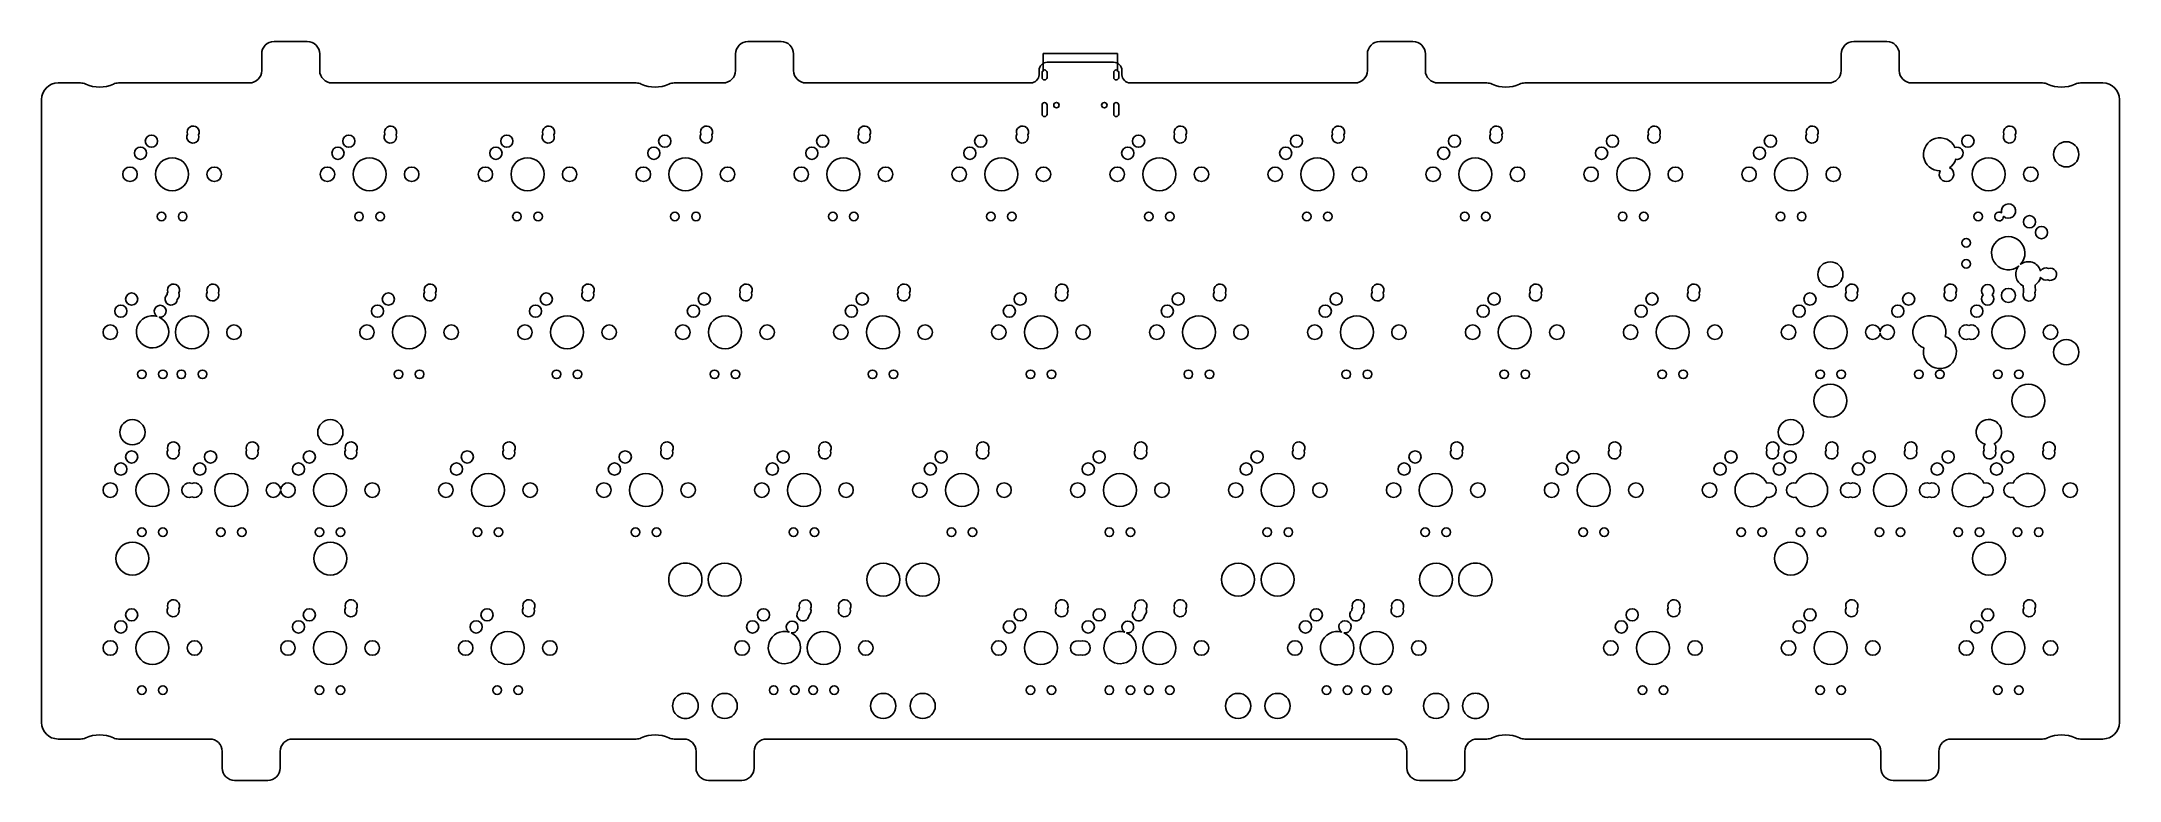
# Model space of a CAD drawing. Extents: x -500 to -250, y -3 to 86.
import ezdxf

# ---------------------------------------------------------------- set-up
doc = ezdxf.new("R2010")
doc.units = 0
doc.header["$MEASUREMENT"] = 0
doc.layers.get('0').update_dxf_attribs({"linetype": 'CONTINUOUS'})

msp = doc.modelspace()

# ---------------------------------------------------------------- linework, layer by layer
for p, q in [((-468.16, 85.87), (-472.16, 85.87)), ((-411.01, 85.87), (-415.01, 85.87)), ((-334.81, 85.87), (-338.81, 85.87)), ((-277.66, 85.87), (-281.66, 85.87)), ((-473.66, 84.37), (-473.66, 82.37)), ((-466.66, 82.37), (-466.66, 84.37)), ((-416.51, 84.37), (-416.51, 82.37)), ((-409.51, 82.37), (-409.51, 84.37)), ((-379.39, 84.44), (-379.39, 82.24)), ((-379.39, 84.44), (-378.14, 84.44)), ((-370.91, 83.37), (-378.91, 83.37)), ((-378.14, 84.44), (-371.71, 84.44)), ((-371.71, 84.44), (-370.45, 84.44)), ((-370.45, 82.24), (-370.45, 84.44)), ((-340.31, 84.37), (-340.31, 82.37)), ((-333.31, 82.37), (-333.31, 84.37)), ((-283.16, 84.37), (-283.16, 82.37)), ((-276.16, 82.37), (-276.16, 84.37)), ((-495.5, 80.87), (-498.21, 80.87)), ((-475.16, 80.87), (-490.92, 80.87)), ((-428.5, 80.87), (-465.16, 80.87)), ((-418.01, 80.87), (-423.92, 80.87)), ((-380.91, 80.87), (-408.01, 80.87)), ((-379.91, 82.37), (-379.91, 81.87)), ((-369.91, 81.87), (-369.91, 82.37)), ((-341.81, 80.87), (-368.91, 80.87)), ((-325.9, 80.87), (-331.81, 80.87)), ((-284.66, 80.87), (-321.32, 80.87)), ((-258.9, 80.87), (-274.66, 80.87)), ((-251.61, 80.87), (-254.32, 80.87)), ((-500.21, 78.87), (-500.21, 3.72)), ((-249.61, 3.72), (-249.61, 78.87)), ((-498.21, 1.72), (-495.5, 1.72)), ((-490.92, 1.72), (-479.92, 1.72)), ((-478.42, 0.22), (-478.42, -1.78)), ((-471.42, -1.78), (-471.42, 0.22)), ((-469.92, 1.72), (-428.5, 1.72)), ((-423.92, 1.72), (-422.77, 1.72)), ((-421.27, 0.22), (-421.27, -1.78)), ((-414.27, -1.78), (-414.27, 0.22)), ((-412.77, 1.72), (-337.04, 1.72)), ((-335.54, 0.22), (-335.54, -1.78)), ((-328.54, -1.78), (-328.54, 0.22)), ((-327.04, 1.72), (-325.9, 1.72)), ((-321.32, 1.72), (-279.89, 1.72)), ((-278.39, 0.22), (-278.39, -1.78)), ((-271.39, -1.78), (-271.39, 0.22)), ((-269.89, 1.72), (-258.9, 1.72)), ((-254.32, 1.72), (-251.61, 1.72)), ((-476.92, -3.28), (-472.92, -3.28)), ((-419.77, -3.28), (-415.77, -3.28)), ((-334.04, -3.28), (-330.04, -3.28)), ((-276.89, -3.28), (-272.89, -3.28))]:
    msp.add_line(p, q)
for points in [[(-378.94, 81.54), (-378.94, 82.14, 1), (-379.54, 82.14), (-379.54, 81.54, 1)], [(-370.9, 82.14), (-370.9, 81.54, 1), (-370.3, 81.54), (-370.3, 82.14, 1)], [(-378.94, 77.11, -1), (-379.54, 77.11), (-379.54, 78.21, -1), (-378.94, 78.21)], [(-370.9, 78.21), (-370.9, 77.11, 1), (-370.3, 77.11), (-370.3, 78.21, 1)], [(-270.09, 70.64, -2.528233), (-271.23, 70.27, -1.850796), (-269.44, 73.08, -1.327988), (-269.35, 71.67, -0.163286)], [(-263.59, 64.79, -4.142262), (-263.83, 65.21, -7.030984)], [(-258.17, 58.48, -1.519372), (-258.26, 57.13, -0.340922), (-259.11, 57.41, -0.194748), (-259.79, 56.49, -0.111821), (-259.79, 56.16, -0.222028), (-259.81, 55.54, -1.519372), (-261.16, 55.64, -0.140139), (-261.18, 56.04, -0.1271), (-261.23, 56.4, -0.496061), (-261.75, 58.77, -25.228676), (-261.52, 58.99, -0.527691), (-259.13, 58.21, -0.390829)], [(-483.65, 55.54, -0.300395), (-483.84, 54.76, -1.485932), (-485.07, 55.34, -0.104905), (-484.99, 55.64, -1.519372)], [(-486.26, 52.71, -11.095898), (-486.02, 52.62, -30.312326)], [(-264.57, 36.49, -1.519372), (-265.92, 36.59, -0.254537), (-265.81, 37.28, -5.357593), (-264.71, 37.35, -0.328015)], [(-274.1, 36.49, -1.519372), (-275.44, 36.59, -1.519372)], [(-292.15, 32.59, -1.348617), (-292.15, 30.91, -4.542707)], [(-288.62, 32.59, -4.542707), (-288.62, 30.91, -1.348617)], [(-265.96, 32.59, -1.348617), (-265.96, 30.91, -4.542707)], [(-262.43, 32.59, -4.542707), (-262.43, 30.91, -1.348617)], [(-408.79, 17.54, -1.519372), (-407.45, 17.44, -0.300395), (-407.64, 16.66, -1.485932), (-408.87, 17.24, -0.104905)], [(-366.97, 17.44, -0.300395), (-367.16, 16.66, -1.485932), (-368.39, 17.24, -0.104905), (-368.31, 17.54, -1.519372)], [(-340.77, 17.44, -0.300395), (-340.97, 16.66, -1.485932), (-342.2, 17.24, -0.104905), (-342.12, 17.54, -1.519372)], [(-409.82, 14.52, -30.312326), (-410.06, 14.61, -11.095898)], [(-369.58, 14.61, -11.095898), (-369.34, 14.52, -30.312326)], [(-343.14, 14.52, -30.312326), (-343.39, 14.61, -11.095898)], [(-422.56, 7.24, -1.010471), (-422.56, 4.19, -1.010471)], [(-327.28, 7.24, -1.010471), (-327.28, 4.19, -1.010471)]]:
    msp.add_lwpolyline(points, format="xyb", close=True)
for centre, radius in [((-377.81, 78.19), 0.325), ((-372.03, 78.19), 0.325), ((-488.27, 72.39), 0.735), ((-486.96, 73.85), 0.735), ((-464.46, 72.39), 0.735), ((-463.15, 73.85), 0.735), ((-445.41, 72.39), 0.735), ((-444.1, 73.85), 0.735), ((-426.36, 72.39), 0.735), ((-425.05, 73.85), 0.735), ((-407.31, 72.39), 0.735), ((-406, 73.85), 0.735), ((-388.26, 72.39), 0.735), ((-386.95, 73.85), 0.735), ((-369.21, 72.39), 0.735), ((-367.9, 73.85), 0.735), ((-350.16, 72.39), 0.735), ((-348.85, 73.85), 0.735), ((-331.11, 72.39), 0.735), ((-329.8, 73.85), 0.735), ((-312.06, 72.39), 0.735), ((-310.75, 73.85), 0.735), ((-293.01, 72.39), 0.735), ((-291.7, 73.85), 0.735), ((-267.88, 73.85), 0.735), ((-256.02, 72.26), 1.52), ((-489.54, 69.85), 0.875), ((-484.46, 69.85), 1.99), ((-479.38, 69.85), 0.875), ((-465.73, 69.85), 0.875), ((-460.65, 69.85), 1.99), ((-455.57, 69.85), 0.875), ((-446.68, 69.85), 0.875), ((-441.6, 69.85), 1.99), ((-436.52, 69.85), 0.875), ((-427.63, 69.85), 0.875), ((-422.55, 69.85), 1.99), ((-417.47, 69.85), 0.875), ((-408.58, 69.85), 0.875), ((-403.5, 69.85), 1.99), ((-398.42, 69.85), 0.875), ((-389.53, 69.85), 0.875), ((-384.45, 69.85), 1.99), ((-379.37, 69.85), 0.875), ((-370.48, 69.85), 0.875), ((-365.4, 69.85), 1.99), ((-360.32, 69.85), 0.875), ((-351.43, 69.85), 0.875), ((-346.35, 69.85), 1.99), ((-341.27, 69.85), 0.875), ((-332.38, 69.85), 0.875), ((-327.3, 69.85), 1.99), ((-322.22, 69.85), 0.875), ((-313.33, 69.85), 0.875), ((-308.25, 69.85), 1.99), ((-303.17, 69.85), 0.875), ((-294.28, 69.85), 0.875), ((-289.2, 69.85), 1.99), ((-284.12, 69.85), 0.875), ((-265.38, 69.85), 1.99), ((-260.3, 69.85), 0.875), ((-485.73, 64.77), 0.52), ((-483.19, 64.77), 0.52), ((-461.92, 64.77), 0.52), ((-459.38, 64.77), 0.52), ((-442.87, 64.77), 0.52), ((-440.33, 64.77), 0.52), ((-423.82, 64.77), 0.52), ((-421.28, 64.77), 0.52), ((-404.77, 64.77), 0.52), ((-402.23, 64.77), 0.52), ((-385.72, 64.77), 0.52), ((-383.18, 64.77), 0.52), ((-366.67, 64.77), 0.52), ((-364.13, 64.77), 0.52), ((-347.62, 64.77), 0.52), ((-345.08, 64.77), 0.52), ((-328.57, 64.77), 0.52), ((-326.03, 64.77), 0.52), ((-309.52, 64.77), 0.52), ((-306.98, 64.77), 0.52), ((-290.47, 64.77), 0.52), ((-287.93, 64.77), 0.52), ((-266.65, 64.77), 0.52), ((-260.46, 64.13), 0.735), ((-259, 62.82), 0.735), ((-268.08, 61.59), 0.52), ((-284.47, 57.78), 1.52), ((-268.08, 59.05), 0.52), ((-489.34, 54.8), 0.735), ((-458.38, 54.8), 0.735), ((-439.33, 54.8), 0.735), ((-420.28, 54.8), 0.735), ((-401.23, 54.8), 0.735), ((-382.18, 54.8), 0.735), ((-363.13, 54.8), 0.735), ((-344.08, 54.8), 0.735), ((-325.03, 54.8), 0.735), ((-305.98, 54.8), 0.735), ((-286.93, 54.8), 0.735), ((-275.03, 54.8), 0.735), ((-263, 55.24), 0.851), ((-490.65, 53.34), 0.735), ((-482.08, 50.8), 1.99), ((-459.69, 53.34), 0.735), ((-455.88, 50.8), 1.99), ((-440.64, 53.34), 0.735), ((-436.83, 50.8), 1.99), ((-421.59, 53.34), 0.735), ((-417.78, 50.8), 1.99), ((-402.54, 53.34), 0.735), ((-398.73, 50.8), 1.99), ((-383.49, 53.34), 0.735), ((-379.68, 50.8), 1.99), ((-364.44, 53.34), 0.735), ((-360.63, 50.8), 1.99), ((-345.39, 53.34), 0.735), ((-341.58, 50.8), 1.99), ((-326.34, 53.34), 0.735), ((-322.53, 50.8), 1.99), ((-307.29, 53.34), 0.735), ((-303.48, 50.8), 1.99), ((-288.24, 53.34), 0.735), ((-284.43, 50.8), 1.99), ((-276.34, 53.34), 0.735), ((-266.81, 53.34), 0.735), ((-263, 50.8), 1.99), ((-491.92, 50.8), 0.875), ((-477, 50.8), 0.875), ((-460.96, 50.8), 0.875), ((-450.8, 50.8), 0.875), ((-441.91, 50.8), 0.875), ((-431.75, 50.8), 0.875), ((-422.86, 50.8), 0.875), ((-412.7, 50.8), 0.875), ((-403.81, 50.8), 0.875), ((-393.65, 50.8), 0.875), ((-384.76, 50.8), 0.875), ((-374.6, 50.8), 0.875), ((-365.71, 50.8), 0.875), ((-355.55, 50.8), 0.875), ((-346.66, 50.8), 0.875), ((-336.5, 50.8), 0.875), ((-327.61, 50.8), 0.875), ((-317.45, 50.8), 0.875), ((-308.56, 50.8), 0.875), ((-298.4, 50.8), 0.875), ((-289.51, 50.8), 0.875), ((-257.92, 50.8), 0.875), ((-256.02, 48.39), 1.52), ((-488.11, 45.72), 0.52), ((-485.57, 45.72), 0.52), ((-483.35, 45.72), 0.52), ((-480.81, 45.72), 0.52), ((-457.15, 45.72), 0.52), ((-454.61, 45.72), 0.52), ((-438.1, 45.72), 0.52), ((-435.56, 45.72), 0.52), ((-419.05, 45.72), 0.52), ((-416.51, 45.72), 0.52), ((-400, 45.72), 0.52), ((-397.46, 45.72), 0.52), ((-380.95, 45.72), 0.52), ((-378.41, 45.72), 0.52), ((-361.9, 45.72), 0.52), ((-359.36, 45.72), 0.52), ((-342.85, 45.72), 0.52), ((-340.31, 45.72), 0.52), ((-323.8, 45.72), 0.52), ((-321.26, 45.72), 0.52), ((-304.75, 45.72), 0.52), ((-302.21, 45.72), 0.52), ((-285.7, 45.72), 0.52), ((-283.16, 45.72), 0.52), ((-273.8, 45.72), 0.52), ((-271.26, 45.72), 0.52), ((-264.27, 45.72), 0.52), ((-261.73, 45.72), 0.52), ((-284.47, 42.54), 1.99), ((-260.59, 42.54), 1.99), ((-489.25, 38.73), 1.52), ((-465.38, 38.73), 1.52), ((-289.23, 38.73), 1.52), ((-489.34, 35.75), 0.735), ((-479.82, 35.75), 0.735), ((-467.91, 35.75), 0.735), ((-448.86, 35.75), 0.735), ((-429.81, 35.75), 0.735), ((-410.76, 35.75), 0.735), ((-391.71, 35.75), 0.735), ((-372.66, 35.75), 0.735), ((-353.61, 35.75), 0.735), ((-334.56, 35.75), 0.735), ((-315.51, 35.75), 0.735), ((-296.46, 35.75), 0.735), ((-289.32, 35.75), 0.735), ((-279.79, 35.75), 0.735), ((-270.27, 35.75), 0.735), ((-263.12, 35.75), 0.735), ((-491.92, 31.75), 0.875), ((-490.65, 34.29), 0.735), ((-486.84, 31.75), 1.99), ((-481.13, 34.29), 0.735), ((-477.32, 31.75), 1.99), ((-469.22, 34.29), 0.735), ((-465.41, 31.75), 1.99), ((-460.33, 31.75), 0.875), ((-451.44, 31.75), 0.875), ((-450.17, 34.29), 0.735), ((-446.36, 31.75), 1.99), ((-441.28, 31.75), 0.875), ((-432.39, 31.75), 0.875), ((-431.12, 34.29), 0.735), ((-427.31, 31.75), 1.99), ((-422.23, 31.75), 0.875), ((-413.34, 31.75), 0.875), ((-412.07, 34.29), 0.735), ((-408.26, 31.75), 1.99), ((-403.18, 31.75), 0.875), ((-394.29, 31.75), 0.875), ((-393.02, 34.29), 0.735), ((-389.21, 31.75), 1.99), ((-384.13, 31.75), 0.875), ((-375.24, 31.75), 0.875), ((-373.97, 34.29), 0.735), ((-370.16, 31.75), 1.99), ((-365.08, 31.75), 0.875), ((-356.19, 31.75), 0.875), ((-354.92, 34.29), 0.735), ((-351.11, 31.75), 1.99), ((-346.03, 31.75), 0.875), ((-337.14, 31.75), 0.875), ((-335.87, 34.29), 0.735), ((-332.06, 31.75), 1.99), ((-326.98, 31.75), 0.875), ((-318.09, 31.75), 0.875), ((-316.82, 34.29), 0.735), ((-313.01, 31.75), 1.99), ((-307.93, 31.75), 0.875), ((-299.04, 31.75), 0.875), ((-297.77, 34.29), 0.735), ((-290.63, 34.29), 0.735), ((-281.1, 34.29), 0.735), ((-277.29, 31.75), 1.99), ((-271.58, 34.29), 0.735), ((-264.43, 34.29), 0.735), ((-255.54, 31.75), 0.875), ((-489.25, 23.49), 1.99), ((-488.11, 26.67), 0.52), ((-485.57, 26.67), 0.52), ((-478.59, 26.67), 0.52), ((-476.05, 26.67), 0.52), ((-465.38, 23.49), 1.99), ((-466.68, 26.67), 0.52), ((-464.14, 26.67), 0.52), ((-447.63, 26.67), 0.52), ((-445.09, 26.67), 0.52), ((-428.58, 26.67), 0.52), ((-426.04, 26.67), 0.52), ((-409.53, 26.67), 0.52), ((-406.99, 26.67), 0.52), ((-390.48, 26.67), 0.52), ((-387.94, 26.67), 0.52), ((-371.43, 26.67), 0.52), ((-368.89, 26.67), 0.52), ((-352.38, 26.67), 0.52), ((-349.84, 26.67), 0.52), ((-333.33, 26.67), 0.52), ((-330.79, 26.67), 0.52), ((-314.28, 26.67), 0.52), ((-311.74, 26.67), 0.52), ((-295.23, 26.67), 0.52), ((-292.69, 26.67), 0.52), ((-289.23, 23.49), 1.99), ((-288.09, 26.67), 0.52), ((-285.55, 26.67), 0.52), ((-278.56, 26.67), 0.52), ((-276.02, 26.67), 0.52), ((-269.04, 26.67), 0.52), ((-265.35, 23.49), 1.99), ((-266.5, 26.67), 0.52), ((-261.89, 26.67), 0.52), ((-259.35, 26.67), 0.52), ((-417.82, 20.95), 1.99), ((-398.7, 20.95), 1.99), ((-393.94, 20.95), 1.99), ((-355.9, 20.95), 1.99), ((-351.14, 20.95), 1.99), ((-332.03, 20.95), 1.99), ((-490.65, 15.24), 0.735), ((-489.34, 16.7), 0.735), ((-469.22, 15.24), 0.735), ((-467.91, 16.7), 0.735), ((-447.79, 15.24), 0.735), ((-446.48, 16.7), 0.735), ((-414.45, 15.24), 0.735), ((-413.14, 16.7), 0.735), ((-383.49, 15.24), 0.735), ((-382.18, 16.7), 0.735), ((-373.97, 15.24), 0.735), ((-372.66, 16.7), 0.735), ((-347.78, 15.24), 0.735), ((-346.47, 16.7), 0.735), ((-309.68, 15.24), 0.735), ((-308.37, 16.7), 0.735), ((-288.24, 15.24), 0.735), ((-286.93, 16.7), 0.735), ((-266.81, 15.24), 0.735), ((-265.5, 16.7), 0.735), ((-491.92, 12.7), 0.875), ((-486.84, 12.7), 1.99), ((-481.76, 12.7), 0.875), ((-470.49, 12.7), 0.875), ((-465.41, 12.7), 1.99), ((-460.33, 12.7), 0.875), ((-449.06, 12.7), 0.875), ((-443.98, 12.7), 1.99), ((-438.9, 12.7), 0.875), ((-415.72, 12.7), 0.875), ((-405.88, 12.7), 1.99), ((-400.8, 12.7), 0.875), ((-384.76, 12.7), 0.875), ((-379.68, 12.7), 1.99), ((-365.4, 12.7), 1.99), ((-360.32, 12.7), 0.875), ((-349.05, 12.7), 0.875), ((-339.2, 12.7), 1.99), ((-334.12, 12.7), 0.875), ((-310.95, 12.7), 0.875), ((-305.87, 12.7), 1.99), ((-300.79, 12.7), 0.875), ((-289.51, 12.7), 0.875), ((-284.43, 12.7), 1.99), ((-279.35, 12.7), 0.875), ((-268.08, 12.7), 0.875), ((-263, 12.7), 1.99), ((-257.92, 12.7), 0.875), ((-488.11, 7.62), 0.52), ((-485.57, 7.62), 0.52), ((-466.68, 7.62), 0.52), ((-464.14, 7.62), 0.52), ((-445.25, 7.62), 0.52), ((-442.71, 7.62), 0.52), ((-411.91, 7.62), 0.52), ((-409.37, 7.62), 0.52), ((-407.15, 7.62), 0.52), ((-404.61, 7.62), 0.52), ((-380.95, 7.62), 0.52), ((-378.41, 7.62), 0.52), ((-371.43, 7.62), 0.52), ((-368.89, 7.62), 0.52), ((-366.67, 7.62), 0.52), ((-364.13, 7.62), 0.52), ((-345.24, 7.62), 0.52), ((-342.7, 7.62), 0.52), ((-340.47, 7.62), 0.52), ((-337.93, 7.62), 0.52), ((-307.14, 7.62), 0.52), ((-304.6, 7.62), 0.52), ((-285.7, 7.62), 0.52), ((-283.16, 7.62), 0.52), ((-264.27, 7.62), 0.52), ((-261.73, 7.62), 0.52), ((-417.82, 5.71), 1.52), ((-398.7, 5.71), 1.52), ((-393.94, 5.71), 1.52), ((-355.9, 5.71), 1.52), ((-351.14, 5.71), 1.52), ((-332.03, 5.71), 1.52)]:
    msp.add_circle(centre, radius)
for centre, radius, start, end in [((-472.16, 84.37), 1.5, 90, 180), ((-468.16, 84.37), 1.5, 0, 90), ((-415.01, 84.37), 1.5, 90, 180), ((-411.01, 84.37), 1.5, 0, 90), ((-338.81, 84.37), 1.5, 90, 180), ((-334.81, 84.37), 1.5, 0, 90), ((-281.66, 84.37), 1.5, 90, 180), ((-277.66, 84.37), 1.5, 0, 90), ((-378.91, 82.37), 1, 90, 180), ((-370.91, 82.37), 1, 0, 90), ((-498.21, 78.87), 2, 90, 180), ((-495.5, 79.37), 1.5, 65.38, 90), ((-493.21, 84.37), 4, 245.38, 294.62), ((-490.92, 79.37), 1.5, 90, 114.62), ((-475.16, 82.37), 1.5, 270, 0), ((-465.16, 82.37), 1.5, 180, 270), ((-428.5, 79.37), 1.5, 65.38, 90), ((-426.21, 84.37), 4, 245.38, 294.62), ((-423.92, 79.37), 1.5, 90, 114.62), ((-418.01, 82.37), 1.5, 270, 0), ((-408.01, 82.37), 1.5, 180, 270), ((-380.91, 81.87), 1, 270, 0), ((-368.91, 81.87), 1, 180, 270), ((-341.81, 82.37), 1.5, 270, 0), ((-331.81, 82.37), 1.5, 180, 270), ((-325.9, 79.37), 1.5, 65.38, 90), ((-323.61, 84.37), 4, 245.38, 294.62), ((-321.32, 79.37), 1.5, 90, 114.62), ((-284.66, 82.37), 1.5, 270, 0), ((-274.66, 82.37), 1.5, 180, 270), ((-258.9, 79.37), 1.5, 65.38, 90), ((-256.61, 84.37), 4, 245.38, 294.62), ((-254.32, 79.37), 1.5, 90, 114.62), ((-251.61, 78.87), 2, 0, 90), ((-481.92, 74.93), 0.735, 332.758, 199.3517), ((-458.11, 74.93), 0.735, 332.758, 199.3517), ((-439.06, 74.93), 0.735, 332.758, 199.3517), ((-420.01, 74.93), 0.735, 332.758, 199.3517), ((-400.96, 74.93), 0.735, 332.758, 199.3517), ((-381.91, 74.93), 0.735, 332.758, 199.3517), ((-362.86, 74.93), 0.735, 332.758, 199.3517), ((-343.81, 74.93), 0.735, 332.758, 199.3517), ((-324.76, 74.93), 0.735, 332.758, 199.3517), ((-305.71, 74.93), 0.735, 332.758, 199.3517), ((-286.66, 74.93), 0.735, 332.758, 199.3517), ((-262.84, 74.93), 0.735, 332.758, 199.3517), ((-481.96, 74.35), 0.735, 152.758, 19.3517), ((-458.15, 74.35), 0.735, 152.758, 19.3517), ((-439.1, 74.35), 0.735, 152.758, 19.3517), ((-420.05, 74.35), 0.735, 152.758, 19.3517), ((-401, 74.35), 0.735, 152.758, 19.3517), ((-381.95, 74.35), 0.735, 152.758, 19.3517), ((-362.9, 74.35), 0.735, 152.758, 19.3517), ((-343.85, 74.35), 0.735, 152.758, 19.3517), ((-324.8, 74.35), 0.735, 152.758, 19.3517), ((-305.75, 74.35), 0.735, 152.758, 19.3517), ((-286.7, 74.35), 0.735, 152.758, 19.3517), ((-262.88, 74.35), 0.735, 152.758, 19.3517), ((-479.58, 55.3), 0.735, 152.758, 19.3517), ((-479.54, 55.88), 0.735, 332.758, 199.3517), ((-453.38, 55.3), 0.735, 152.758, 19.3517), ((-453.34, 55.88), 0.735, 332.758, 199.3517), ((-434.33, 55.3), 0.735, 152.758, 19.3517), ((-434.29, 55.88), 0.735, 332.758, 199.3517), ((-415.28, 55.3), 0.735, 152.758, 19.3517), ((-415.24, 55.88), 0.735, 332.758, 199.3517), ((-396.23, 55.3), 0.735, 152.758, 19.3517), ((-396.19, 55.88), 0.735, 332.758, 199.3517), ((-377.18, 55.3), 0.735, 152.758, 19.3517), ((-377.14, 55.88), 0.735, 332.758, 199.3517), ((-358.13, 55.3), 0.735, 152.758, 19.3517), ((-358.09, 55.88), 0.735, 332.758, 199.3517), ((-339.08, 55.3), 0.735, 152.758, 19.3517), ((-339.04, 55.88), 0.735, 332.758, 199.3517), ((-320.03, 55.3), 0.735, 152.758, 19.3517), ((-319.99, 55.88), 0.735, 332.758, 199.3517), ((-300.98, 55.3), 0.735, 152.758, 19.3517), ((-300.94, 55.88), 0.735, 332.758, 199.3517), ((-281.93, 55.3), 0.735, 152.758, 19.3517), ((-281.89, 55.88), 0.735, 332.758, 199.3517), ((-270.03, 55.3), 0.735, 152.758, 19.3517), ((-269.99, 55.88), 0.735, 332.758, 199.3517), ((-265.5, 55.82), 0.735, 315.7909, 224.2091), ((-265.5, 54.8), 0.735, 135.7909, 44.2091), ((-272.53, 50.8), 1.99, 344.6183, 250.8988), ((-279.35, 50.8), 0.875, 3.7516, 356.2484), ((-277.61, 50.8), 0.875, 183.7516, 176.2484), ((-271.26, 48.39), 1.99, 164.6183, 70.8988), ((-268.08, 50.8), 0.875, 68.7242, 291.2758), ((-267.45, 50.8), 0.875, 248.7242, 111.2758), ((-484.34, 36.25), 0.735, 152.758, 19.3517), ((-484.3, 36.83), 0.735, 332.758, 199.3517), ((-474.82, 36.25), 0.735, 152.758, 19.3517), ((-474.78, 36.83), 0.735, 332.758, 199.3517), ((-462.91, 36.25), 0.735, 152.758, 19.3517), ((-462.87, 36.83), 0.735, 332.758, 199.3517), ((-443.86, 36.25), 0.735, 152.758, 19.3517), ((-443.82, 36.83), 0.735, 332.758, 199.3517), ((-424.81, 36.25), 0.735, 152.758, 19.3517), ((-424.77, 36.83), 0.735, 332.758, 199.3517), ((-405.76, 36.25), 0.735, 152.758, 19.3517), ((-405.72, 36.83), 0.735, 332.758, 199.3517), ((-386.71, 36.25), 0.735, 152.758, 19.3517), ((-386.67, 36.83), 0.735, 332.758, 199.3517), ((-367.66, 36.25), 0.735, 152.758, 19.3517), ((-367.62, 36.83), 0.735, 332.758, 199.3517), ((-348.61, 36.25), 0.735, 152.758, 19.3517), ((-348.57, 36.83), 0.735, 332.758, 199.3517), ((-329.56, 36.25), 0.735, 152.758, 19.3517), ((-329.52, 36.83), 0.735, 332.758, 199.3517), ((-310.51, 36.25), 0.735, 152.758, 19.3517), ((-310.47, 36.83), 0.735, 332.758, 199.3517), ((-291.46, 36.25), 0.735, 152.758, 19.3517), ((-291.42, 36.83), 0.735, 332.758, 199.3517), ((-284.32, 36.25), 0.735, 152.758, 19.3517), ((-284.28, 36.83), 0.735, 332.758, 199.3517), ((-258.12, 36.25), 0.735, 152.758, 19.3517), ((-258.08, 36.83), 0.735, 332.758, 199.3517), ((-482.4, 31.75), 0.875, 68.7242, 291.2758), ((-481.76, 31.75), 0.875, 248.7242, 111.2758), ((-472.24, 31.75), 0.875, 3.7516, 356.2484), ((-470.49, 31.75), 0.875, 183.7516, 176.2484), ((-282.37, 31.75), 0.875, 68.7242, 291.2758), ((-281.74, 31.75), 0.875, 248.7242, 111.2758), ((-272.85, 31.75), 0.875, 68.7242, 291.2758), ((-272.21, 31.75), 0.875, 248.7242, 111.2758), ((-422.58, 20.95), 1.99, 89.5438, 270.4562), ((-422.55, 20.95), 1.99, 269.5438, 90.4562), ((-327.3, 20.95), 1.99, 89.5438, 270.4562), ((-327.26, 20.95), 1.99, 269.5438, 90.4562), ((-484.3, 17.78), 0.735, 332.758, 199.3517), ((-462.87, 17.78), 0.735, 332.758, 199.3517), ((-441.44, 17.78), 0.735, 332.758, 199.3517), ((-403.34, 17.78), 0.735, 332.758, 199.3517), ((-377.14, 17.78), 0.735, 332.758, 199.3517), ((-362.86, 17.78), 0.735, 332.758, 199.3517), ((-336.66, 17.78), 0.735, 332.758, 199.3517), ((-303.33, 17.78), 0.735, 332.758, 199.3517), ((-281.89, 17.78), 0.735, 332.758, 199.3517), ((-260.46, 17.78), 0.735, 332.758, 199.3517), ((-484.34, 17.2), 0.735, 152.758, 19.3517), ((-462.91, 17.2), 0.735, 152.758, 19.3517), ((-441.48, 17.2), 0.735, 152.758, 19.3517), ((-403.38, 17.2), 0.735, 152.758, 19.3517), ((-377.18, 17.2), 0.735, 152.758, 19.3517), ((-362.9, 17.2), 0.735, 152.758, 19.3517), ((-336.7, 17.2), 0.735, 152.758, 19.3517), ((-303.37, 17.2), 0.735, 152.758, 19.3517), ((-281.93, 17.2), 0.735, 152.758, 19.3517), ((-260.5, 17.2), 0.735, 152.758, 19.3517), ((-375.24, 12.7), 0.875, 68.7242, 291.2758), ((-374.6, 12.7), 0.875, 248.7242, 111.2758), ((-498.21, 3.72), 2, 180, 270), ((-251.61, 3.72), 2, 270, 0), ((-495.5, 3.22), 1.5, 270, 294.62), ((-493.21, -1.78), 4, 65.38, 114.62), ((-490.92, 3.22), 1.5, 245.38, 270), ((-479.92, 0.22), 1.5, 0, 90), ((-469.92, 0.22), 1.5, 90, 180), ((-428.5, 3.22), 1.5, 270, 294.62), ((-426.21, -1.78), 4, 65.38, 114.62), ((-423.92, 3.22), 1.5, 245.38, 270), ((-422.77, 0.22), 1.5, 0, 90), ((-412.77, 0.22), 1.5, 90, 180), ((-337.04, 0.22), 1.5, 0, 90), ((-327.04, 0.22), 1.5, 90, 180), ((-325.9, 3.22), 1.5, 270, 294.62), ((-323.61, -1.78), 4, 65.38, 114.62), ((-321.32, 3.22), 1.5, 245.38, 270), ((-279.89, 0.22), 1.5, 0, 90), ((-269.89, 0.22), 1.5, 90, 180), ((-258.9, 3.22), 1.5, 270, 294.62), ((-256.61, -1.78), 4, 65.38, 114.62), ((-254.32, 3.22), 1.5, 245.38, 270), ((-476.92, -1.78), 1.5, 180, 270), ((-472.92, -1.78), 1.5, 270, 0), ((-419.77, -1.78), 1.5, 180, 270), ((-415.77, -1.78), 1.5, 270, 0), ((-334.04, -1.78), 1.5, 180, 270), ((-330.04, -1.78), 1.5, 270, 0), ((-276.89, -1.78), 1.5, 180, 270), ((-272.89, -1.78), 1.5, 270, 0)]:
    msp.add_arc(centre, radius, start, end)

doc.saveas('drawing.dxf')
